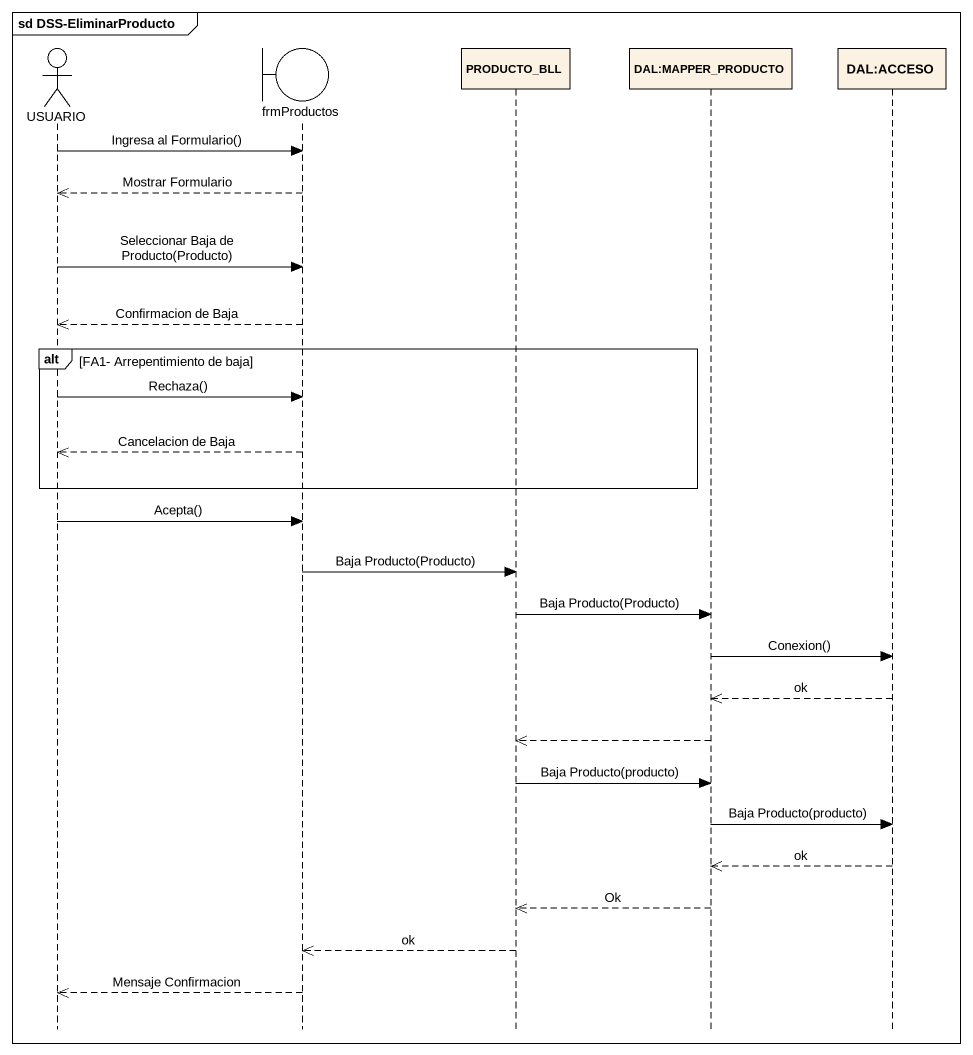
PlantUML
@startuml
mainframe sd DSS-EliminarProducto
hide footbox
actor USUARIO
boundary frmProductos
participant PRODUCTO_BLL
participant "DAL:MAPPER_PRODUCTO" as DAL_MAPPER_PRODUCTO
participant "DAL:ACCESO" as DAL_ACCESO

USUARIO -> frmProductos : Ingresa al Formulario()
frmProductos -->> USUARIO : Mostrar Formulario
USUARIO -> frmProductos : Seleccionar Baja de Producto(Producto)
frmProductos -->> USUARIO : Confirmacion de Baja
alt FA1- Arrepentimiento de baja
  USUARIO -> frmProductos : Rechaza()
  frmProductos -->> USUARIO : Cancelacion de Baja
end
USUARIO -> frmProductos : Acepta()
frmProductos -> PRODUCTO_BLL : Baja Producto(Producto)
PRODUCTO_BLL -> DAL_MAPPER_PRODUCTO : Baja Producto(Producto)
DAL_MAPPER_PRODUCTO -> DAL_ACCESO : Conexion()
DAL_ACCESO -->> DAL_MAPPER_PRODUCTO : ok
DAL_MAPPER_PRODUCTO -->> PRODUCTO_BLL
PRODUCTO_BLL -> DAL_MAPPER_PRODUCTO : Baja Producto(producto)
DAL_MAPPER_PRODUCTO -> DAL_ACCESO : Baja Producto(producto)
DAL_ACCESO -->> DAL_MAPPER_PRODUCTO : ok
DAL_MAPPER_PRODUCTO -->> PRODUCTO_BLL : Ok
PRODUCTO_BLL -->> frmProductos : ok
frmProductos -->> USUARIO : Mensaje Confirmacion
@enduml
